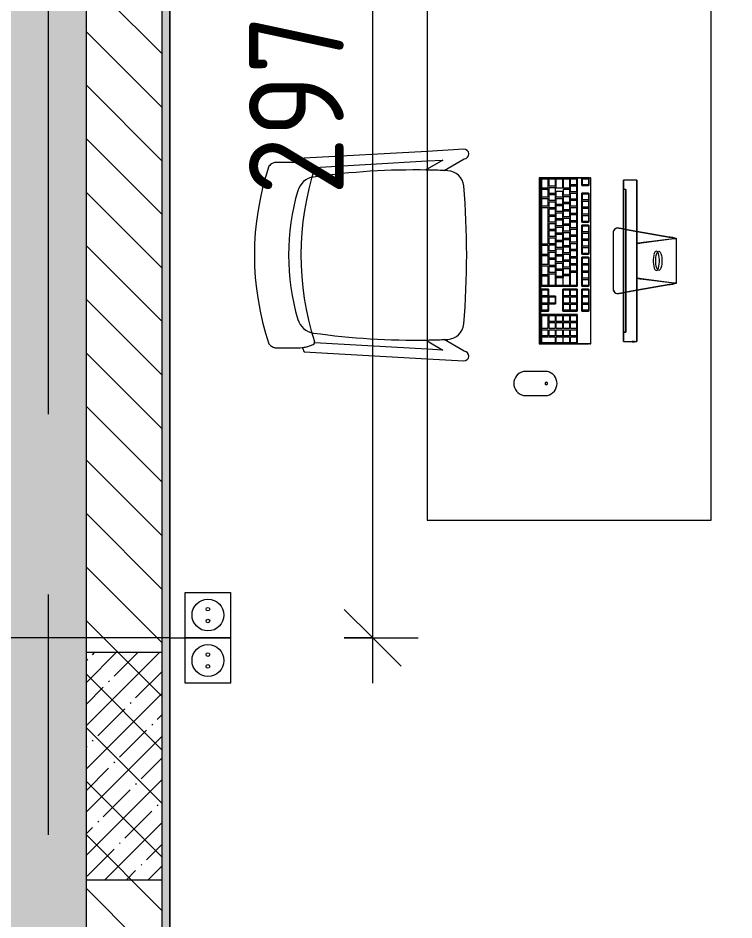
# Model space of a CAD drawing. Header units: millimetres. Extents: x 35111 to 235598, y -8553 to 29000.
# Drawn here: x 66380 to 68270, y 22594 to 24976 of the extents above; entities that cross this region are included whole.
import ezdxf

# ---------------------------------------------------------------- set-up
doc = ezdxf.new("R2010")
doc.units = ezdxf.units.MM
doc.linetypes.add('Осевая', pattern=[3175, 635, -476.25, 1587.5, -476.25])
for name, color, linetype, lineweight in [('A-ANNO-DIMS', 7, 'Continuous', 9), ('A-ANNO-DIMS-100', 7, 'Continuous', 9), ('A-DETL', 7, 'Continuous', 9), ('A-DETL-GENF', 7, 'Continuous', 9), ('A-GENM', 7, 'Continuous', 9), ('A-WALL', 7, 'Continuous', 9), ('E-ELEC-FIXT-IDEN', 7, 'Continuous', 9), ('I-WALL', 7, 'Continuous', 9), ('S-COLS', 7, 'Continuous', 9), ('Оси', 7, 'Continuous', 9), ('Оси-2', 7, 'Осевая', 9), ('Электрические приборы', 7, 'Continuous', 9)]:
    doc.layers.add(name, color=color, linetype=linetype, lineweight=lineweight)
for name, color, linetype, lineweight, true_color in [('A-DETL-GENF-1', 7, 'Continuous', 9, 0xd4d4d4), ('A-WALL-FNSH-1', 7, 'Continuous', 9, 0x3c3c3c), ('I-FURN-1', 7, 'Continuous', 9, 0xf0f0f0), ('Оси розеток', 7, 'Continuous', 9, 0xff1e23)]:
    doc.layers.add(name, color=color, linetype=linetype, lineweight=lineweight, true_color=true_color)
doc.styles.add('ISOCPEUR', font='isocpeur.ttf', dxfattribs={"width": 0.9, "height": 250})
doc.dimstyles.new('ISO-2_5_0_9К_БОЛЬШОЙ', dxfattribs={"dimscale": 304.8, "dimtxt": 248.995294, "dimasz": 0.492126, "dimexe": 0.393701, "dimexo": 0.984252, "dimgap": 0, "dimtad": 1, "dimdec": 0, "dimrnd": 10, "dimzin": 0, "dimdsep": 46, "dimtxsty": 'ISOCPEUR', "dimblk1": 'OBLIQUE', "dimblk2": 'OBLIQUE', "dimsah": 1, "dimcen": 0.09, "dimdle": 0.393701, "dimazin": 0, "dimtfac": 1, "dimtdec": 4, "dimtix": 1, "dimtmove": 0, "dimatfit": 3, "dimfxl": 1, "dimtvp": 1, "dimtolj": 1, "dimtzin": 0, "dimarcsym": 2})

# ---------------------------------------------------------------- blocks, each defined once
blk = doc.blocks.new('Стол базовый прямоугольный - 1_206-26230948-План размещения напольных электротехнических лючков и розеток 3 этажа в осях 12-23')
at = {"layer": 'I-FURN-1'}
for p, q in [((700, 375), (-700, 375)), ((-700, 375), (-700, -375)), ((700, -375), (700, 375)), ((-700, -375), (700, -375))]:
    blk.add_line(p, q, dxfattribs=at)
blk = doc.blocks.new('Chair_1 noor 78578 - 1_42-26230952-План размещения напольных электротехнических лючков и розеток 3 этажа в осях 12-23')
at = {"layer": 'I-FURN-1'}
for p, q in [((-130.5, 405.7), (-130.5, 344.8)), ((359.1, 344.8), (359.1, 405.7)), ((-141.2, 329.7), (-159.6, 4.5)), ((388.2, 4.5), (369.8, 329.7)), ((-134.2, 4.5), (-117.3, 302)), ((345.9, 302), (362.8, 4.5)), ((-159.6, 4.5), (-165.1, -92)), ((-112.5, 4.5), (-136.5, -37.1)), ((-136.5, -37.1), (-134.2, 4.5)), ((-110.2, 8.6), (-112.5, 4.5)), ((341.1, 4.5), (338.8, 8.6)), ((365.1, -37.1), (341.1, 4.5)), ((362.8, 4.5), (365.1, -37.1)), ((393.7, -92), (388.2, 4.5)), ((-139.7, -93.5), (-108.8, -39.9)), ((337.4, -39.9), (368.3, -93.5))]:
    blk.add_line(p, q, dxfattribs=at)
for centre, radius, start, end in [((114.3, -271.9), 732.8, 71.3174, 108.6833), ((114.3, -239.2), 609.6, 73.8265, 106.1735), ((114.3, -279.3), 660.4, 111.7, 112.7563), ((-37.4, 344.8), 93.1, 180, 204.9864), ((-37.4, 344.8), 93.1, 186.4785, 204.9864), ((114.3, -408), 746, 71.9445, 107.8276), ((-41.4, 297.5), 50.8, 106.1735, 171.9659), ((270, 297.5), 50.8, 8.0341, 73.8265), ((266, 344.8), 93.1, 334.477, 360), ((266, 344.8), 93.1, 335.0136, 353.5215), ((114.3, -279.3), 660.4, 67.2437, 68.3), ((-116, 308.2), 6.35, 204.9864, 258.4091), ((-116, 308.2), 6.35, 204.9864, 287.8276), ((1798.9, 37.7), 1909.3, 171.9659, 180.9975), ((-1570.3, 37.7), 1909.3, 359.0025, 8.0341), ((344.3, 307.4), 6.35, 281.4186, 334.477), ((344.6, 308.2), 6.35, 281.5909, 335.0136), ((1798.9, 37.7), 1909.3, 180.8761, 180.997), ((1798.9, 37.7), 1909.3, 180.997, 182.3307), ((1798.9, 37.7), 1909.3, 180.9975, 182.6261), ((-1570.3, 37.7), 1909.3, 357.3739, 359.0025), ((-1570.3, 37.7), 1909.3, 357.6693, 359.003), ((-1570.3, 37.7), 1909.3, 359.003, 359.1239), ((-64, -47.7), 44.5, 182.6261, 265.0912), ((292.6, -47.7), 44.4, 275.9396, 357.3739), ((-152.4, -92.7), 12.7, 176.75, 356.75), ((114.8, 2033.8), 2133.6, 265.0912, 274.9044), ((381, -92.7), 12.7, 183.25, 3.25)]:
    blk.add_arc(centre, radius, start, end, dxfattribs=at)
for points in [[(-120.4, 422.3), (-122, 420.8), (-124.7, 417.8), (-127.8, 413.5), (-129.8, 409.4), (-130.4, 406.9), (-130.5, 405.7)], [(359.1, 405.7), (359, 406.9), (358.4, 409.4), (356.4, 413.5), (353.3, 417.8), (350.6, 420.8), (349, 422.3)]]:
    blk.add_open_spline(points, degree=3, dxfattribs=at)
blk = doc.blocks.new('iMac_G5_Computer_17quot_Screen_Model_4681 - iMac_G5_Computer_17quot_Screen_Model_4681-V132-План размещения напольных электротехнических лючков и розеток 3 этажа в осях 12-23')
at = {"layer": 'A-GENM'}
for p, q in [((292.1, -311.2), (292.1, -374.6)), ((355.6, -374.6), (355.6, -311.2))]:
    blk.add_line(p, q, dxfattribs=at)
for centre, start, end in [((323.9, -318.3), 12.6804, 167.3196), ((323.9, -367.5), 192.6804, 347.3196)]:
    blk.add_arc(centre, 32.5, start, end, dxfattribs=at)
at = {"layer": 'I-FURN-1'}
for p, q in [((-60.9, 21.3), (-59.7, 28.3)), ((-59.7, 28.3), (-59.3, 28.3)), ((59.5, 29.4), (-59.5, 29.4)), ((-59.3, 28.4), (-48.4, -57.1)), ((-58.6, 22.9), (-59.3, 28.3)), ((48.4, -57.1), (59.3, 28.4)), ((59.3, 28.3), (58.6, 22.9)), ((59.3, 28.3), (59.7, 28.3)), ((59.7, 28.3), (60.9, 21.3)), ((-62.8, 10.3), (-77.9, -75)), ((-77.9, -75), (-62.8, 10.3)), ((-61.5, 17.9), (-61.1, 19.8)), ((-61.1, 19.8), (-60.9, 21.3)), ((-58.4, 21.3), (-60.9, 21.3)), ((-47.6, -63.1), (-58.6, 22.4)), ((58.6, 22.4), (47.6, -63.1)), ((60.9, 21.3), (58.4, 21.3)), ((60.9, 21.3), (61.1, 19.8)), ((61.1, 19.8), (61.5, 17.9)), ((77.9, -75), (62.8, 10.3)), ((62.8, 10.3), (77.9, -75)), ((-24.7, -21.8), (-25.4, -23.8)), ((-23.2, -20.4), (-24.7, -21.8)), ((-22.5, -27.6), (-19.7, -29)), ((-19, -29.3), (-16.6, -30)), ((19.7, -29), (22.5, -27.6)), ((-46.8, -70), (-47, -67.7)), ((47, -67.7), (46.8, -70)), ((-213.4, -75), (-213.4, -110.6)), ((-194.3, -75), (-213.4, -75)), ((-213.4, -75), (-194.3, -75)), ((-46.1, -75), (-194.3, -75)), ((-194.3, -75), (194.3, -75)), ((-77.9, -75), (-83, -104.2)), ((-83, -104.2), (-77.9, -75)), ((46.1, -75), (-46.1, -75)), ((-46.1, -75), (46.1, -75)), ((-46.1, -75), (46.1, -75)), ((194.3, -75), (46.1, -75)), ((83, -104.2), (77.9, -75)), ((77.9, -75), (83, -104.2)), ((194.3, -75), (213.4, -75)), ((213.4, -75), (194.3, -75)), ((213.4, -110.6), (213.4, -75)), ((214, -81.7), (213.4, -81.7)), ((213.4, -84.7), (213.4, -81.7)), ((213.4, -81.7), (213.4, -83.2)), ((213.4, -83.2), (213.4, -84.7)), ((213.4, -87.3), (213.4, -84.7)), ((213.4, -84.7), (213.4, -86.2)), ((213.4, -86.2), (213.4, -87.7)), ((213.4, -87.7), (213.4, -87.3)), ((213.4, -87.7), (214, -87.7)), ((214, -84.7), (214, -81.7)), ((214, -81.7), (214, -84.7)), ((214, -87.7), (214, -84.7)), ((214, -84.7), (214, -87.7)), ((-194.3, -110.6), (-213.4, -110.6)), ((-213.4, -110.6), (-194.3, -110.6)), ((194.3, -110.6), (-194.3, -110.6)), ((-194.3, -110.6), (-188, -110.6)), ((188, -104.2), (-188, -104.2)), ((-188, -104.2), (188, -104.2)), ((-188, -104.2), (-188, -110.6)), ((-188, -104.2), (-188, -110.6)), ((-188, -110.6), (188, -110.6)), ((188, -110.6), (-188, -110.6)), ((-188, -110.6), (188, -110.6)), ((-84.1, -110.6), (-86.3, -122.7)), ((-86.3, -122.7), (-84.1, -110.6)), ((-83, -104.2), (-84.1, -110.6)), ((-84.1, -110.6), (-83, -104.2)), ((84.1, -110.6), (83, -104.2)), ((83, -104.2), (84.1, -110.6)), ((86.3, -122.7), (84.1, -110.6)), ((84.1, -110.6), (86.3, -122.7)), ((188, -110.6), (188, -104.2)), ((188, -104.2), (188, -110.6)), ((188, -110.6), (194.3, -110.6)), ((194.3, -110.6), (213.4, -110.6)), ((213.4, -110.6), (194.3, -110.6)), ((-73.8, -137.6), (73.8, -137.6)), ((-73.8, -137.6), (73.8, -137.6)), ((-219, -199.1), (-219, -196.5)), ((-219, -196.5), (-219, -197.5)), ((219, -196.5), (-219, -196.5)), ((-219, -197.5), (-219, -199.1)), ((-219, -201.7), (-219, -199.1)), ((-219, -201.7), (-219, -327.7)), ((-219, -220.7), (-219, -201.7)), ((-219, -201.7), (-199, -201.7)), ((-199, -201.7), (-219, -201.7)), ((-217, -219), (-217, -203)), ((-217, -203), (-201, -203)), ((-217, -203), (-201, -203)), ((-217, -219), (-217, -203)), ((-201, -203), (-201, -219)), ((-201, -203), (-201, -219)), ((-199, -201.7), (-199, -202.6)), ((-199, -202.6), (-199, -220.7)), ((-199, -220.7), (-199, -202.6)), ((-179, -202.6), (-179, -201.7)), ((-179, -201.7), (-102, -201.7)), ((-102, -201.7), (-179, -201.7)), ((-179, -220.7), (-179, -202.6)), ((-179, -202.6), (-179, -220.7)), ((-177, -219), (-177, -203)), ((-177, -203), (-161, -203)), ((-177, -203), (-161, -203)), ((-177, -219), (-177, -203)), ((-161, -203), (-161, -219)), ((-161, -203), (-161, -219)), ((-158, -219), (-158, -203)), ((-158, -203), (-142, -203)), ((-158, -203), (-142, -203)), ((-158, -219), (-158, -203)), ((-142, -203), (-142, -219)), ((-142, -203), (-142, -219)), ((-139, -219), (-139, -203)), ((-139, -203), (-123, -203)), ((-139, -203), (-123, -203)), ((-139, -219), (-139, -203)), ((-123, -203), (-123, -219)), ((-123, -203), (-123, -219)), ((-120, -219), (-120, -203)), ((-120, -203), (-104, -203)), ((-120, -203), (-104, -203)), ((-120, -219), (-120, -203)), ((-104, -203), (-104, -219)), ((-104, -203), (-104, -219)), ((-102, -201.7), (-102, -202.6)), ((-102, -202.6), (-102, -220.7)), ((-102, -220.7), (-102, -202.6)), ((-94.5, -202.6), (-94.5, -201.7)), ((-94.5, -201.7), (-17.5, -201.7)), ((-17.5, -201.7), (-94.5, -201.7)), ((-94.5, -220.7), (-94.5, -202.6)), ((-94.5, -202.6), (-94.5, -220.7)), ((-92.5, -219), (-92.5, -203)), ((-92.5, -203), (-76.5, -203)), ((-92.5, -203), (-76.5, -203)), ((-92.5, -219), (-92.5, -203)), ((-76.5, -203), (-76.5, -219)), ((-76.5, -203), (-76.5, -219)), ((-73.5, -219), (-73.5, -203)), ((-73.5, -203), (-57.5, -203)), ((-73.5, -203), (-57.5, -203)), ((-73.5, -219), (-73.5, -203)), ((-57.5, -203), (-57.5, -219)), ((-57.5, -203), (-57.5, -219)), ((-54.5, -219), (-54.5, -203)), ((-54.5, -203), (-38.5, -203)), ((-54.5, -203), (-38.5, -203)), ((-54.5, -219), (-54.5, -203)), ((-38.5, -203), (-38.5, -219)), ((-38.5, -203), (-38.5, -219)), ((-35.5, -219), (-35.5, -203)), ((-35.5, -203), (-19.5, -203)), ((-35.5, -203), (-19.5, -203)), ((-35.5, -219), (-35.5, -203)), ((-19.5, -203), (-19.5, -219)), ((-19.5, -203), (-19.5, -219)), ((-17.5, -201.7), (-17.5, -202.6)), ((-17.5, -202.6), (-17.5, -220.7)), ((-17.5, -220.7), (-17.5, -202.6)), ((-10, -202.6), (-10, -201.7)), ((-10, -201.7), (67, -201.7)), ((67, -201.7), (-10, -201.7)), ((-10, -220.7), (-10, -202.6)), ((-10, -202.6), (-10, -220.7)), ((-8, -219), (-8, -203)), ((-8, -203), (8, -203)), ((-8, -203), (8, -203)), ((-8, -219), (-8, -203)), ((8, -203), (8, -219)), ((8, -203), (8, -219)), ((11, -219), (11, -203)), ((11, -203), (27, -203)), ((11, -203), (27, -203)), ((11, -219), (11, -203)), ((27, -203), (27, -219)), ((27, -203), (27, -219)), ((30, -219), (30, -203)), ((30, -203), (46, -203)), ((30, -203), (46, -203)), ((30, -219), (30, -203)), ((46, -203), (46, -219)), ((46, -203), (46, -219)), ((49, -219), (49, -203)), ((49, -203), (65, -203)), ((49, -203), (65, -203)), ((49, -219), (49, -203)), ((65, -203), (65, -219)), ((65, -203), (65, -219)), ((67, -201.7), (67, -202.6)), ((67, -202.6), (67, -220.7)), ((67, -220.7), (67, -202.6)), ((74.5, -202.6), (74.5, -201.7)), ((74.5, -201.7), (132.5, -201.7)), ((132.5, -201.7), (74.5, -201.7)), ((74.5, -220.7), (74.5, -202.6)), ((74.5, -202.6), (74.5, -220.7)), ((76.5, -219), (76.5, -203)), ((76.5, -203), (92.5, -203)), ((76.5, -203), (92.5, -203)), ((76.5, -219), (76.5, -203)), ((92.5, -203), (92.5, -219)), ((92.5, -203), (92.5, -219)), ((95.5, -219), (95.5, -203)), ((95.5, -203), (111.5, -203)), ((95.5, -203), (111.5, -203)), ((95.5, -219), (95.5, -203)), ((111.5, -203), (111.5, -219)), ((111.5, -203), (111.5, -219)), ((114.5, -219), (114.5, -203)), ((114.5, -203), (130.5, -203)), ((114.5, -203), (130.5, -203)), ((114.5, -219), (114.5, -203)), ((130.5, -203), (130.5, -219)), ((130.5, -203), (130.5, -219)), ((132.5, -201.7), (132.5, -202.6)), ((132.5, -202.6), (132.5, -220.7)), ((132.5, -220.7), (132.5, -202.6)), ((219, -197.5), (219, -196.5)), ((219, -196.5), (219, -199.1)), ((219, -199.1), (219, -197.5)), ((219, -199.1), (219, -202.6)), ((219, -202.6), (219, -232.7)), ((219, -327.7), (219, -202.6)), ((-219, -232.7), (-219, -220.7)), ((-199, -220.7), (-219, -220.7)), ((-219, -220.7), (-199, -220.7)), ((-219, -327.7), (-219, -232.7)), ((-219, -232.7), (67, -232.7)), ((67, -232.7), (-219, -232.7)), ((-201, -219), (-217, -219)), ((-201, -219), (-217, -219)), ((-217, -250), (-217, -234)), ((-217, -234), (-201, -234)), ((-217, -234), (-201, -234)), ((-217, -250), (-217, -234)), ((-201, -234), (-201, -250)), ((-201, -234), (-201, -250)), ((-198, -250), (-198, -234)), ((-198, -234), (-182, -234)), ((-198, -234), (-182, -234)), ((-198, -250), (-198, -234)), ((-182, -234), (-182, -250)), ((-182, -234), (-182, -250)), ((-102, -220.7), (-179, -220.7)), ((-179, -220.7), (-102, -220.7)), ((-179, -250), (-179, -234)), ((-179, -234), (-163, -234)), ((-179, -234), (-163, -234)), ((-179, -250), (-179, -234)), ((-161, -219), (-177, -219)), ((-161, -219), (-177, -219)), ((-163, -234), (-163, -250)), ((-163, -234), (-163, -250)), ((-160, -250), (-160, -234)), ((-160, -234), (-144, -234)), ((-160, -234), (-144, -234)), ((-160, -250), (-160, -234)), ((-142, -219), (-158, -219)), ((-142, -219), (-158, -219)), ((-144, -234), (-144, -250)), ((-144, -234), (-144, -250)), ((-141, -250), (-141, -234)), ((-141, -234), (-125, -234)), ((-141, -234), (-125, -234)), ((-141, -250), (-141, -234)), ((-123, -219), (-139, -219)), ((-123, -219), (-139, -219)), ((-125, -234), (-125, -250)), ((-125, -234), (-125, -250)), ((-122, -250), (-122, -234)), ((-122, -234), (-106, -234)), ((-122, -234), (-106, -234)), ((-122, -250), (-122, -234)), ((-104, -219), (-120, -219)), ((-104, -219), (-120, -219)), ((-106, -234), (-106, -250)), ((-106, -234), (-106, -250)), ((-103, -250), (-103, -234)), ((-103, -234), (-87, -234)), ((-103, -234), (-87, -234)), ((-103, -250), (-103, -234)), ((-17.5, -220.7), (-94.5, -220.7)), ((-94.5, -220.7), (-17.5, -220.7)), ((-76.5, -219), (-92.5, -219)), ((-76.5, -219), (-92.5, -219)), ((-87, -234), (-87, -250)), ((-87, -234), (-87, -250)), ((-84, -250), (-84, -234)), ((-84, -234), (-68, -234)), ((-84, -234), (-68, -234)), ((-84, -250), (-84, -234)), ((-57.5, -219), (-73.5, -219)), ((-57.5, -219), (-73.5, -219)), ((-68, -234), (-68, -250)), ((-68, -234), (-68, -250)), ((-65, -250), (-65, -234)), ((-65, -234), (-49, -234)), ((-65, -234), (-49, -234)), ((-65, -250), (-65, -234)), ((-38.5, -219), (-54.5, -219)), ((-38.5, -219), (-54.5, -219)), ((-49, -234), (-49, -250)), ((-49, -234), (-49, -250)), ((-46, -250), (-46, -234)), ((-46, -234), (-30, -234)), ((-46, -234), (-30, -234)), ((-46, -250), (-46, -234)), ((-19.5, -219), (-35.5, -219)), ((-19.5, -219), (-35.5, -219)), ((-30, -234), (-30, -250)), ((-30, -234), (-30, -250)), ((-27, -250), (-27, -234)), ((-27, -234), (-11, -234)), ((-27, -234), (-11, -234)), ((-27, -250), (-27, -234)), ((-11, -234), (-11, -250)), ((-11, -234), (-11, -250)), ((67, -220.7), (-10, -220.7)), ((-10, -220.7), (67, -220.7)), ((8, -219), (-8, -219)), ((8, -219), (-8, -219)), ((-8, -250), (-8, -234)), ((-8, -234), (8, -234)), ((-8, -234), (8, -234)), ((-8, -250), (-8, -234)), ((8, -234), (8, -250)), ((8, -234), (8, -250)), ((27, -219), (11, -219)), ((27, -219), (11, -219)), ((11, -250), (11, -234)), ((11, -234), (27, -234)), ((11, -234), (27, -234)), ((11, -250), (11, -234)), ((27, -234), (27, -250)), ((27, -234), (27, -250)), ((46, -219), (30, -219)), ((46, -219), (30, -219)), ((30, -250.3), (30, -234)), ((30, -234), (65, -234)), ((30, -234), (65, -234)), ((30, -250.3), (30, -234)), ((65, -219), (49, -219)), ((65, -219), (49, -219)), ((65, -234), (65, -250.3)), ((65, -234), (65, -250.3)), ((67, -232.7), (67, -327.1)), ((67, -327.1), (67, -232.7)), ((132.5, -220.7), (74.5, -220.7)), ((74.5, -220.7), (132.5, -220.7)), ((74.5, -270.7), (74.5, -232.7)), ((74.5, -232.7), (132.5, -232.7)), ((74.5, -232.7), (74.5, -270.7)), ((132.5, -232.7), (74.5, -232.7)), ((92.5, -219), (76.5, -219)), ((92.5, -219), (76.5, -219)), ((76.5, -250.3), (76.5, -234)), ((76.5, -234), (92.5, -234)), ((76.5, -234), (92.5, -234)), ((76.5, -250.3), (76.5, -234)), ((92.5, -234), (92.5, -250.3)), ((92.5, -234), (92.5, -250.3)), ((111.5, -219), (95.5, -219)), ((111.5, -219), (95.5, -219)), ((95.5, -250.3), (95.5, -234)), ((95.5, -234), (111.5, -234)), ((95.5, -234), (111.5, -234)), ((95.5, -250.3), (95.5, -234)), ((111.5, -234), (111.5, -250.3)), ((111.5, -234), (111.5, -250.3)), ((130.5, -219), (114.5, -219)), ((130.5, -219), (114.5, -219)), ((114.5, -250.3), (114.5, -234)), ((114.5, -234), (130.5, -234)), ((114.5, -234), (130.5, -234)), ((114.5, -250.3), (114.5, -234)), ((130.5, -234), (130.5, -250.3)), ((130.5, -234), (130.5, -250.3)), ((132.5, -232.7), (132.5, -270.7)), ((132.5, -270.7), (132.5, -232.7)), ((142, -327.1), (142, -232.7)), ((142, -232.7), (219, -232.7)), ((219, -232.7), (142, -232.7)), ((142, -232.7), (142, -327.1)), ((144, -250.3), (144, -234)), ((144, -234), (160, -234)), ((144, -234), (160, -234)), ((144, -250.3), (144, -234)), ((160, -234), (160, -250.3)), ((160, -234), (160, -250.3)), ((163, -250.3), (163, -234)), ((163, -234), (179, -234)), ((163, -234), (179, -234)), ((163, -250.3), (163, -234)), ((179, -234), (179, -250.3)), ((179, -234), (179, -250.3)), ((182, -250.3), (182, -234)), ((182, -234), (198, -234)), ((182, -234), (198, -234)), ((182, -250.3), (182, -234)), ((198, -234), (198, -250.3)), ((198, -234), (198, -250.3)), ((201, -250.3), (201, -234)), ((201, -234), (217, -234)), ((201, -234), (217, -234)), ((201, -250.3), (201, -234)), ((217, -234), (217, -250.3)), ((217, -234), (217, -250.3)), ((219, -232.7), (219, -327.7)), ((-201, -250), (-217, -250)), ((-201, -250), (-217, -250)), ((-217, -268.7), (-217, -252.7)), ((-217, -252.7), (-192, -252.7)), ((-217, -252.7), (-192, -252.7)), ((-217, -268.7), (-217, -252.7)), ((-182, -250), (-198, -250)), ((-182, -250), (-198, -250)), ((-192, -252.7), (-192, -268.7)), ((-192, -252.7), (-192, -268.7)), ((-189, -268.7), (-189, -252.7)), ((-189, -252.7), (-173, -252.7)), ((-189, -252.7), (-173, -252.7)), ((-189, -268.7), (-189, -252.7)), ((-163, -250), (-179, -250)), ((-163, -250), (-179, -250)), ((-173, -252.7), (-173, -268.7)), ((-173, -252.7), (-173, -268.7)), ((-170, -268.7), (-170, -252.7)), ((-170, -252.7), (-154, -252.7)), ((-170, -252.7), (-154, -252.7)), ((-170, -268.7), (-170, -252.7)), ((-144, -250), (-160, -250)), ((-144, -250), (-160, -250)), ((-154, -252.7), (-154, -268.7)), ((-154, -252.7), (-154, -268.7)), ((-151, -268.7), (-151, -252.7)), ((-151, -252.7), (-135, -252.7)), ((-151, -252.7), (-135, -252.7)), ((-151, -268.7), (-151, -252.7)), ((-125, -250), (-141, -250)), ((-125, -250), (-141, -250)), ((-135, -252.7), (-135, -268.7)), ((-135, -252.7), (-135, -268.7)), ((-132, -268.7), (-132, -252.7)), ((-132, -252.7), (-116, -252.7)), ((-132, -252.7), (-116, -252.7)), ((-132, -268.7), (-132, -252.7)), ((-106, -250), (-122, -250)), ((-106, -250), (-122, -250)), ((-116, -252.7), (-116, -268.7)), ((-116, -252.7), (-116, -268.7)), ((-113, -268.7), (-113, -252.7)), ((-113, -252.7), (-97, -252.7)), ((-113, -252.7), (-97, -252.7)), ((-113, -268.7), (-113, -252.7)), ((-87, -250), (-103, -250)), ((-87, -250), (-103, -250)), ((-97, -252.7), (-97, -268.7)), ((-97, -252.7), (-97, -268.7)), ((-94, -268.7), (-94, -252.7)), ((-94, -252.7), (-78, -252.7)), ((-94, -252.7), (-78, -252.7)), ((-94, -268.7), (-94, -252.7)), ((-68, -250), (-84, -250)), ((-68, -250), (-84, -250)), ((-78, -252.7), (-78, -268.7)), ((-78, -252.7), (-78, -268.7)), ((-75, -268.7), (-75, -252.7)), ((-75, -252.7), (-59, -252.7)), ((-75, -252.7), (-59, -252.7)), ((-75, -268.7), (-75, -252.7)), ((-49, -250), (-65, -250)), ((-49, -250), (-65, -250)), ((-59, -252.7), (-59, -268.7)), ((-59, -252.7), (-59, -268.7)), ((-56, -268.7), (-56, -252.7)), ((-56, -252.7), (-40, -252.7)), ((-56, -252.7), (-40, -252.7)), ((-56, -268.7), (-56, -252.7)), ((-30, -250), (-46, -250)), ((-30, -250), (-46, -250)), ((-40, -252.7), (-40, -268.7)), ((-40, -252.7), (-40, -268.7)), ((-37, -268.7), (-37, -252.7)), ((-37, -252.7), (-21, -252.7)), ((-37, -252.7), (-21, -252.7)), ((-37, -268.7), (-37, -252.7)), ((-11, -250), (-27, -250)), ((-11, -250), (-27, -250)), ((-21, -252.7), (-21, -268.7)), ((-21, -252.7), (-21, -268.7)), ((-18, -268.7), (-18, -252.7)), ((-18, -252.7), (-2, -252.7)), ((-18, -252.7), (-2, -252.7)), ((-18, -268.7), (-18, -252.7)), ((8, -250), (-8, -250)), ((8, -250), (-8, -250)), ((-2, -252.7), (-2, -268.7)), ((-2, -252.7), (-2, -268.7)), ((1, -268.7), (1, -252.7)), ((1, -252.7), (17, -252.7)), ((1, -252.7), (17, -252.7)), ((1, -268.7), (1, -252.7)), ((27, -250), (11, -250)), ((27, -250), (11, -250)), ((17, -252.7), (17, -268.7)), ((17, -252.7), (17, -268.7)), ((20, -268.7), (20, -252.7)), ((20, -252.7), (36, -252.7)), ((20, -252.7), (36, -252.7)), ((20, -268.7), (20, -252.7)), ((65, -250.3), (30, -250.3)), ((65, -250.3), (30, -250.3)), ((36, -252.7), (36, -268.7)), ((36, -252.7), (36, -268.7)), ((39, -268.7), (39, -252.7)), ((39, -252.7), (65, -252.7)), ((39, -252.7), (65, -252.7)), ((39, -268.7), (39, -252.7)), ((65, -252.7), (65, -287.7)), ((65, -252.7), (65, -269.9)), ((92.5, -250.3), (76.5, -250.3)), ((92.5, -250.3), (76.5, -250.3)), ((76.5, -252.7), (92.5, -252.7)), ((76.5, -268.7), (76.5, -252.7)), ((76.5, -268.7), (76.5, -252.7)), ((76.5, -252.7), (92.5, -252.7)), ((92.5, -252.7), (92.5, -268.7)), ((92.5, -252.7), (92.5, -268.7)), ((111.5, -250.3), (95.5, -250.3)), ((111.5, -250.3), (95.5, -250.3)), ((95.5, -252.7), (111.5, -252.7)), ((95.5, -268.7), (95.5, -252.7)), ((95.5, -268.7), (95.5, -252.7)), ((95.5, -252.7), (111.5, -252.7)), ((111.5, -252.7), (111.5, -268.7)), ((111.5, -252.7), (111.5, -268.7)), ((130.5, -250.3), (114.5, -250.3)), ((130.5, -250.3), (114.5, -250.3)), ((114.5, -268.7), (114.5, -252.7)), ((114.5, -252.7), (130.5, -252.7)), ((114.5, -252.7), (130.5, -252.7)), ((114.5, -268.7), (114.5, -252.7)), ((130.5, -252.7), (130.5, -268.7)), ((130.5, -252.7), (130.5, -268.7)), ((160, -250.3), (144, -250.3)), ((160, -250.3), (144, -250.3)), ((144, -269), (144, -252.7)), ((144, -252.7), (160, -252.7)), ((144, -252.7), (160, -252.7)), ((144, -269), (144, -252.7)), ((160, -252.7), (160, -269)), ((160, -252.7), (160, -269)), ((179, -250.3), (163, -250.3)), ((179, -250.3), (163, -250.3)), ((163, -269), (163, -252.7)), ((163, -252.7), (179, -252.7)), ((163, -252.7), (179, -252.7)), ((163, -269), (163, -252.7)), ((179, -252.7), (179, -269)), ((179, -252.7), (179, -269)), ((198, -250.3), (182, -250.3)), ((198, -250.3), (182, -250.3)), ((182, -269), (182, -252.7)), ((182, -252.7), (198, -252.7)), ((182, -252.7), (198, -252.7)), ((182, -269), (182, -252.7)), ((198, -252.7), (198, -269)), ((198, -252.7), (198, -269)), ((217, -250.3), (201, -250.3)), ((217, -250.3), (201, -250.3)), ((201, -288), (201, -252.7)), ((201, -252.7), (217, -252.7)), ((201, -252.7), (217, -252.7)), ((201, -269.9), (201, -252.7)), ((217, -252.7), (217, -288)), ((217, -252.7), (217, -269.9)), ((-192, -268.7), (-217, -268.7)), ((-192, -268.7), (-217, -268.7)), ((-217, -287.7), (-217, -271.7)), ((-217, -271.7), (-192, -271.7)), ((-217, -271.7), (-192, -271.7)), ((-217, -287.7), (-217, -271.7)), ((-192, -271.7), (-192, -287.7)), ((-192, -271.7), (-192, -287.7)), ((-173, -268.7), (-189, -268.7)), ((-173, -268.7), (-189, -268.7)), ((-184, -287.7), (-184, -271.7)), ((-184, -271.7), (-168, -271.7)), ((-184, -271.7), (-168, -271.7)), ((-184, -287.7), (-184, -271.7)), ((-154, -268.7), (-170, -268.7)), ((-154, -268.7), (-170, -268.7)), ((-168, -271.7), (-168, -287.7)), ((-168, -271.7), (-168, -287.7)), ((-165, -287.7), (-165, -271.7)), ((-165, -271.7), (-149, -271.7)), ((-165, -271.7), (-149, -271.7)), ((-165, -287.7), (-165, -271.7)), ((-135, -268.7), (-151, -268.7)), ((-135, -268.7), (-151, -268.7)), ((-149, -271.7), (-149, -287.7)), ((-149, -271.7), (-149, -287.7)), ((-146, -287.7), (-146, -271.7)), ((-146, -271.7), (-130, -271.7)), ((-146, -271.7), (-130, -271.7)), ((-146, -287.7), (-146, -271.7)), ((-116, -268.7), (-132, -268.7)), ((-116, -268.7), (-132, -268.7)), ((-130, -271.7), (-130, -287.7)), ((-130, -271.7), (-130, -287.7)), ((-127, -287.7), (-127, -271.7)), ((-127, -271.7), (-111, -271.7)), ((-127, -271.7), (-111, -271.7)), ((-127, -287.7), (-127, -271.7)), ((-97, -268.7), (-113, -268.7)), ((-97, -268.7), (-113, -268.7)), ((-111, -271.7), (-111, -287.7)), ((-111, -271.7), (-111, -287.7)), ((-108, -287.7), (-108, -271.7)), ((-108, -271.7), (-92, -271.7)), ((-108, -271.7), (-92, -271.7)), ((-108, -287.7), (-108, -271.7)), ((-78, -268.7), (-94, -268.7)), ((-78, -268.7), (-94, -268.7)), ((-92, -271.7), (-92, -287.7)), ((-92, -271.7), (-92, -287.7)), ((-89, -287.7), (-89, -271.7)), ((-89, -271.7), (-73, -271.7)), ((-89, -271.7), (-73, -271.7)), ((-89, -287.7), (-89, -271.7)), ((-59, -268.7), (-75, -268.7)), ((-59, -268.7), (-75, -268.7)), ((-73, -271.7), (-73, -287.7)), ((-73, -271.7), (-73, -287.7)), ((-70, -287.7), (-70, -271.7)), ((-70, -271.7), (-54, -271.7)), ((-70, -271.7), (-54, -271.7)), ((-70, -287.7), (-70, -271.7)), ((-40, -268.7), (-56, -268.7)), ((-40, -268.7), (-56, -268.7)), ((-54, -271.7), (-54, -287.7)), ((-54, -271.7), (-54, -287.7)), ((-51, -287.7), (-51, -271.7)), ((-51, -271.7), (-35, -271.7)), ((-51, -271.7), (-35, -271.7)), ((-51, -287.7), (-51, -271.7)), ((-21, -268.7), (-37, -268.7)), ((-21, -268.7), (-37, -268.7)), ((-35, -271.7), (-35, -287.7)), ((-35, -271.7), (-35, -287.7)), ((-32, -287.7), (-32, -271.7)), ((-32, -271.7), (-16, -271.7)), ((-32, -271.7), (-16, -271.7)), ((-32, -287.7), (-32, -271.7)), ((-2, -268.7), (-18, -268.7)), ((-2, -268.7), (-18, -268.7)), ((-16, -271.7), (-16, -287.7)), ((-16, -271.7), (-16, -287.7)), ((-13, -287.7), (-13, -271.7)), ((-13, -271.7), (3, -271.7)), ((-13, -271.7), (3, -271.7)), ((-13, -287.7), (-13, -271.7)), ((17, -268.7), (1, -268.7)), ((17, -268.7), (1, -268.7)), ((3, -271.7), (3, -287.7)), ((3, -271.7), (3, -287.7)), ((6, -287.7), (6, -271.7)), ((6, -271.7), (22, -271.7)), ((6, -271.7), (22, -271.7)), ((6, -287.7), (6, -271.7)), ((36, -268.7), (20, -268.7)), ((36, -268.7), (20, -268.7)), ((22, -271.7), (22, -287.7)), ((22, -271.7), (22, -287.7)), ((25, -287.7), (25, -271.7)), ((25, -271.7), (41, -271.7)), ((25, -271.7), (41, -271.7)), ((25, -287.7), (25, -271.7)), ((44, -268.7), (39, -268.7)), ((44, -268.7), (39, -268.7)), ((41, -271.7), (41, -287.7)), ((41, -271.7), (41, -287.7)), ((44, -287.7), (44, -268.7)), ((44, -269.9), (44, -268.7)), ((44, -287.7), (44, -269.9)), ((65, -269.9), (44, -269.9)), ((65, -269.9), (65, -287.7)), ((132.5, -270.7), (74.5, -270.7)), ((74.5, -270.7), (132.5, -270.7)), ((92.5, -268.7), (76.5, -268.7)), ((92.5, -268.7), (76.5, -268.7)), ((111.5, -268.7), (95.5, -268.7)), ((111.5, -268.7), (95.5, -268.7)), ((130.5, -268.7), (114.5, -268.7)), ((130.5, -268.7), (114.5, -268.7)), ((160, -269), (144, -269)), ((160, -269), (144, -269)), ((144, -288), (144, -271.7)), ((144, -271.7), (160, -271.7)), ((144, -271.7), (160, -271.7)), ((144, -288), (144, -271.7)), ((160, -271.7), (160, -288)), ((160, -271.7), (160, -288)), ((179, -269), (163, -269)), ((179, -269), (163, -269)), ((163, -288), (163, -271.7)), ((163, -271.7), (179, -271.7)), ((163, -271.7), (179, -271.7)), ((163, -288), (163, -271.7)), ((179, -271.7), (179, -288)), ((179, -271.7), (179, -288)), ((198, -269), (182, -269)), ((198, -269), (182, -269)), ((182, -288), (182, -271.7)), ((182, -271.7), (198, -271.7)), ((182, -271.7), (198, -271.7)), ((182, -288), (182, -271.7)), ((198, -271.7), (198, -288)), ((198, -271.7), (198, -288)), ((201, -288), (201, -269.9)), ((217, -269.9), (201, -269.9)), ((217, -269.9), (217, -288)), ((-192, -287.7), (-217, -287.7)), ((-192, -287.7), (-217, -287.7)), ((-217, -306.7), (-217, -290.7)), ((-217, -290.7), (-197, -290.7)), ((-217, -290.7), (-197, -290.7)), ((-217, -306.7), (-217, -290.7)), ((-197, -306.7), (-217, -306.7)), ((-197, -306.7), (-217, -306.7)), ((-197, -290.7), (-197, -306.7)), ((-197, -290.7), (-197, -306.7)), ((-194, -306.7), (-194, -290.7)), ((-194, -290.7), (-178, -290.7)), ((-194, -290.7), (-178, -290.7)), ((-194, -306.7), (-194, -290.7)), ((-178, -306.7), (-194, -306.7)), ((-178, -306.7), (-194, -306.7)), ((-168, -287.7), (-184, -287.7)), ((-168, -287.7), (-184, -287.7)), ((-178, -290.7), (-178, -306.7)), ((-178, -290.7), (-178, -306.7)), ((-175, -306.7), (-175, -290.7)), ((-175, -290.7), (-159, -290.7)), ((-175, -290.7), (-159, -290.7)), ((-175, -306.7), (-175, -290.7)), ((-159, -306.7), (-175, -306.7)), ((-159, -306.7), (-175, -306.7)), ((-149, -287.7), (-165, -287.7)), ((-149, -287.7), (-165, -287.7)), ((-159, -290.7), (-159, -306.7)), ((-159, -290.7), (-159, -306.7)), ((-156, -306.7), (-156, -290.7)), ((-156, -290.7), (-140, -290.7)), ((-156, -290.7), (-140, -290.7)), ((-156, -306.7), (-156, -290.7)), ((-140, -306.7), (-156, -306.7)), ((-140, -306.7), (-156, -306.7)), ((-130, -287.7), (-146, -287.7)), ((-130, -287.7), (-146, -287.7)), ((-140, -290.7), (-140, -306.7)), ((-140, -290.7), (-140, -306.7)), ((-137, -306.7), (-137, -290.7)), ((-137, -290.7), (-121, -290.7)), ((-137, -290.7), (-121, -290.7)), ((-137, -306.7), (-137, -290.7)), ((-121, -306.7), (-137, -306.7)), ((-121, -306.7), (-137, -306.7)), ((-111, -287.7), (-127, -287.7)), ((-111, -287.7), (-127, -287.7)), ((-121, -290.7), (-121, -306.7)), ((-121, -290.7), (-121, -306.7)), ((-118, -306.7), (-118, -290.7)), ((-118, -290.7), (-102, -290.7)), ((-118, -290.7), (-102, -290.7)), ((-118, -306.7), (-118, -290.7)), ((-102, -306.7), (-118, -306.7)), ((-102, -306.7), (-118, -306.7)), ((-92, -287.7), (-108, -287.7)), ((-92, -287.7), (-108, -287.7)), ((-102, -290.7), (-102, -306.7)), ((-102, -290.7), (-102, -306.7)), ((-99, -306.7), (-99, -290.7)), ((-99, -290.7), (-83, -290.7)), ((-99, -290.7), (-83, -290.7)), ((-99, -306.7), (-99, -290.7)), ((-83, -306.7), (-99, -306.7)), ((-83, -306.7), (-99, -306.7)), ((-73, -287.7), (-89, -287.7)), ((-73, -287.7), (-89, -287.7)), ((-83, -290.7), (-83, -306.7)), ((-83, -290.7), (-83, -306.7)), ((-80, -306.7), (-80, -290.7)), ((-80, -290.7), (-64, -290.7)), ((-80, -290.7), (-64, -290.7)), ((-80, -306.7), (-80, -290.7)), ((-64, -306.7), (-80, -306.7)), ((-64, -306.7), (-80, -306.7)), ((-54, -287.7), (-70, -287.7)), ((-54, -287.7), (-70, -287.7)), ((-64, -290.7), (-64, -306.7)), ((-64, -290.7), (-64, -306.7)), ((-61, -306.7), (-61, -290.7)), ((-61, -290.7), (-45, -290.7)), ((-61, -290.7), (-45, -290.7)), ((-61, -306.7), (-61, -290.7)), ((-45, -306.7), (-61, -306.7)), ((-45, -306.7), (-61, -306.7)), ((-35, -287.7), (-51, -287.7)), ((-35, -287.7), (-51, -287.7)), ((-45, -290.7), (-45, -306.7)), ((-45, -290.7), (-45, -306.7)), ((-42, -306.7), (-42, -290.7)), ((-42, -290.7), (-26, -290.7)), ((-42, -290.7), (-26, -290.7)), ((-42, -306.7), (-42, -290.7)), ((-26, -306.7), (-42, -306.7)), ((-26, -306.7), (-42, -306.7)), ((-16, -287.7), (-32, -287.7)), ((-16, -287.7), (-32, -287.7)), ((-26, -290.7), (-26, -306.7)), ((-26, -290.7), (-26, -306.7)), ((-23, -306.7), (-23, -290.7)), ((-23, -290.7), (-7, -290.7)), ((-23, -290.7), (-7, -290.7)), ((-23, -306.7), (-23, -290.7)), ((-7, -306.7), (-23, -306.7)), ((-7, -306.7), (-23, -306.7)), ((3, -287.7), (-13, -287.7)), ((3, -287.7), (-13, -287.7)), ((-7, -290.7), (-7, -306.7)), ((-7, -290.7), (-7, -306.7)), ((-4, -306.7), (-4, -290.7)), ((-4, -290.7), (12, -290.7)), ((-4, -290.7), (12, -290.7)), ((-4, -306.7), (-4, -290.7)), ((12, -306.7), (-4, -306.7)), ((12, -306.7), (-4, -306.7)), ((22, -287.7), (6, -287.7)), ((22, -287.7), (6, -287.7)), ((12, -290.7), (12, -306.7)), ((12, -290.7), (12, -306.7)), ((15, -306.7), (15, -290.7)), ((15, -290.7), (31, -290.7)), ((15, -290.7), (31, -290.7)), ((15, -306.7), (15, -290.7)), ((31, -306.7), (15, -306.7)), ((31, -306.7), (15, -306.7)), ((41, -287.7), (25, -287.7)), ((41, -287.7), (25, -287.7)), ((31, -290.7), (31, -306.7)), ((31, -290.7), (31, -306.7)), ((34, -306.7), (34, -290.7)), ((34, -290.7), (65, -290.7)), ((34, -290.7), (65, -290.7)), ((34, -306.7), (34, -290.7)), ((65, -306.7), (34, -306.7)), ((65, -306.7), (34, -306.7)), ((65, -287.7), (44, -287.7)), ((65, -287.7), (44, -287.7)), ((65, -290.7), (65, -306.7)), ((65, -290.7), (65, -306.7)), ((74.5, -327.1), (74.5, -308.7)), ((74.5, -308.7), (93.5, -308.7)), ((74.5, -308.7), (74.5, -327.1)), ((93.5, -308.7), (74.5, -308.7)), ((93.5, -308.7), (93.5, -289.7)), ((93.5, -289.7), (113.5, -289.7)), ((113.5, -289.7), (93.5, -289.7)), ((93.5, -289.7), (93.5, -308.7)), ((95.5, -290.7), (111.5, -290.7)), ((95.5, -306.7), (95.5, -290.7)), ((95.5, -306.7), (95.5, -290.7)), ((95.5, -290.7), (111.5, -290.7)), ((111.5, -306.7), (95.5, -306.7)), ((111.5, -306.7), (95.5, -306.7)), ((111.5, -290.7), (111.5, -306.7)), ((111.5, -290.7), (111.5, -306.7)), ((113.5, -289.7), (113.5, -308.7)), ((113.5, -308.7), (113.5, -289.7)), ((113.5, -308.7), (132.5, -308.7)), ((132.5, -308.7), (113.5, -308.7)), ((132.5, -308.7), (132.5, -327.1)), ((132.5, -327.1), (132.5, -308.7)), ((160, -288), (144, -288)), ((160, -288), (144, -288)), ((144, -307), (144, -290.7)), ((144, -290.7), (160, -290.7)), ((144, -290.7), (160, -290.7)), ((144, -307), (144, -290.7)), ((160, -307), (144, -307)), ((160, -307), (144, -307)), ((160, -290.7), (160, -307)), ((160, -290.7), (160, -307)), ((179, -288), (163, -288)), ((179, -288), (163, -288)), ((163, -307), (163, -290.7)), ((163, -290.7), (179, -290.7)), ((163, -290.7), (179, -290.7)), ((163, -307), (163, -290.7)), ((179, -307), (163, -307)), ((179, -307), (163, -307)), ((179, -290.7), (179, -307)), ((179, -290.7), (179, -307)), ((198, -288), (182, -288)), ((198, -288), (182, -288)), ((182, -307), (182, -290.7)), ((182, -290.7), (198, -290.7)), ((182, -290.7), (198, -290.7)), ((182, -307), (182, -290.7)), ((198, -307), (182, -307)), ((198, -307), (182, -307)), ((198, -290.7), (198, -307)), ((198, -290.7), (198, -307)), ((217, -288), (201, -288)), ((217, -288), (201, -288)), ((201, -326), (201, -290.7)), ((201, -290.7), (217, -290.7)), ((201, -290.7), (217, -290.7)), ((201, -326), (201, -290.7)), ((217, -290.7), (217, -326)), ((217, -290.7), (217, -326)), ((-219, -328.8), (-219, -327.7)), ((67, -327.7), (-219, -327.7)), ((-219, -327.7), (67, -327.7)), ((-219, -328.8), (-219, -330.1)), ((-219, -332.6), (-219, -328.8)), ((219, -328.8), (-219, -328.8)), ((-219, -330.1), (-219, -332.6)), ((-219, -332.6), (219, -332.6)), ((-217, -325.7), (-217, -309.7)), ((-217, -309.7), (-192, -309.7)), ((-217, -309.7), (-192, -309.7)), ((-217, -325.7), (-217, -309.7)), ((-192, -325.7), (-217, -325.7)), ((-192, -325.7), (-217, -325.7)), ((-192, -309.7), (-192, -325.7)), ((-192, -309.7), (-192, -325.7)), ((-189, -325.7), (-189, -309.7)), ((-189, -309.7), (-168, -309.7)), ((-189, -309.7), (-168, -309.7)), ((-189, -325.7), (-189, -309.7)), ((-168, -325.7), (-189, -325.7)), ((-168, -325.7), (-189, -325.7)), ((-168, -309.7), (-168, -325.7)), ((-168, -309.7), (-168, -325.7)), ((-165, -325.7), (-165, -309.7)), ((-165, -309.7), (-144, -309.7)), ((-165, -309.7), (-144, -309.7)), ((-165, -325.7), (-165, -309.7)), ((-144, -325.7), (-165, -325.7)), ((-144, -325.7), (-165, -325.7)), ((-144, -309.7), (-144, -325.7)), ((-144, -309.7), (-144, -325.7)), ((-141, -325.7), (-141, -309.7)), ((-141, -309.7), (-44, -309.7)), ((-141, -309.7), (-44, -309.7)), ((-141, -325.7), (-141, -309.7)), ((-44, -325.7), (-141, -325.7)), ((-44, -325.7), (-141, -325.7)), ((-44, -309.7), (-44, -325.7)), ((-44, -309.7), (-44, -325.7)), ((-41, -325.7), (-41, -309.7)), ((-41, -309.7), (-17, -309.7)), ((-41, -309.7), (-17, -309.7)), ((-41, -325.7), (-41, -309.7)), ((-17, -325.7), (-41, -325.7)), ((-17, -325.7), (-41, -325.7)), ((-17, -309.7), (-17, -325.7)), ((-17, -309.7), (-17, -325.7)), ((-14, -325.7), (-14, -309.7)), ((-14, -309.7), (10, -309.7)), ((-14, -309.7), (10, -309.7)), ((-14, -325.7), (-14, -309.7)), ((10, -325.7), (-14, -325.7)), ((10, -325.7), (-14, -325.7)), ((10, -309.7), (10, -325.7)), ((10, -309.7), (10, -325.7)), ((13, -325.7), (13, -309.7)), ((13, -309.7), (37, -309.7)), ((13, -309.7), (37, -309.7)), ((13, -325.7), (13, -309.7)), ((37, -325.7), (13, -325.7)), ((37, -325.7), (13, -325.7)), ((37, -309.7), (37, -325.7)), ((37, -309.7), (37, -325.7)), ((40, -325.7), (40, -309.7)), ((40, -309.7), (65, -309.7)), ((40, -309.7), (65, -309.7)), ((40, -325.7), (40, -309.7)), ((65, -325.7), (40, -325.7)), ((65, -325.7), (40, -325.7)), ((65, -309.7), (65, -325.7)), ((65, -309.7), (65, -325.7)), ((67, -327.1), (67, -327.7)), ((74.5, -327.7), (74.5, -327.1)), ((132.5, -327.7), (74.5, -327.7)), ((74.5, -327.7), (132.5, -327.7)), ((76.5, -309.7), (92.5, -309.7)), ((76.5, -325.7), (76.5, -309.7)), ((76.5, -325.7), (76.5, -309.7)), ((76.5, -309.7), (92.5, -309.7)), ((92.5, -325.7), (76.5, -325.7)), ((92.5, -325.7), (76.5, -325.7)), ((92.5, -309.7), (92.5, -325.7)), ((92.5, -309.7), (92.5, -325.7)), ((95.5, -309.7), (111.5, -309.7)), ((95.5, -325.7), (95.5, -309.7)), ((95.5, -325.7), (95.5, -309.7)), ((95.5, -309.7), (111.5, -309.7)), ((111.5, -325.7), (95.5, -325.7)), ((111.5, -325.7), (95.5, -325.7)), ((111.5, -309.7), (111.5, -325.7)), ((111.5, -309.7), (111.5, -325.7)), ((114.5, -325.7), (114.5, -309.7)), ((114.5, -309.7), (130.5, -309.7)), ((114.5, -309.7), (130.5, -309.7)), ((114.5, -325.7), (114.5, -309.7)), ((130.5, -325.7), (114.5, -325.7)), ((130.5, -325.7), (114.5, -325.7)), ((130.5, -309.7), (130.5, -325.7)), ((130.5, -309.7), (130.5, -325.7)), ((132.5, -327.1), (132.5, -327.7)), ((142, -327.7), (142, -327.1)), ((219, -327.7), (142, -327.7)), ((142, -327.7), (219, -327.7)), ((144, -326), (144, -309.7)), ((144, -309.7), (179, -309.7)), ((144, -309.7), (179, -309.7)), ((144, -326), (144, -309.7)), ((179, -326), (144, -326)), ((179, -326), (144, -326)), ((179, -309.7), (179, -326)), ((179, -309.7), (179, -326)), ((182, -326), (182, -309.7)), ((182, -309.7), (198, -309.7)), ((182, -309.7), (198, -309.7)), ((182, -326), (182, -309.7)), ((198, -326), (182, -326)), ((198, -326), (182, -326)), ((198, -309.7), (198, -326)), ((198, -309.7), (198, -326)), ((217, -326), (201, -326)), ((217, -326), (201, -326)), ((219, -327.7), (219, -328.8)), ((219, -328.8), (219, -332.6)), ((219, -330.1), (219, -328.8)), ((219, -332.6), (219, -330.1))]:
    blk.add_line(p, q, dxfattribs=at)
at = {"layer": 'I-FURN-1', "flags": 128}
for points in [[(-60.9, 21.3), (-60.4, 24.3), (-59.9, 26.6), (-59.7, 28.3)], [(-59.3, 28.3), (-59.4, 29.1), (-59.5, 29.4)], [(-59.5, 29.4), (-59.4, 29.1), (-59.3, 28.4)], [(59.3, 28.4), (59.4, 29.1), (59.5, 29.4)], [(59.5, 29.4), (59.4, 29.1), (59.3, 28.3)], [(59.7, 28.3), (59.9, 26.6), (60.4, 24.3), (60.9, 21.3)], [(-60.9, 21.3), (-61.2, 19.8), (-61.5, 17.8), (-61.9, 15.5), (-62.4, 13), (-62.8, 10.3)], [(-62.8, 10.3), (-62.1, 14.2), (-61.5, 17.8)], [(-58.6, 22.4), (-58.6, 22.9), (-58.6, 22.4), (-58.4, 21.3)], [(58.4, 21.3), (58.6, 22.4), (58.6, 22.9), (58.7, 23)], [(58.7, 23), (58.6, 22.9), (58.6, 22.4)], [(62.8, 10.3), (62.4, 13), (61.9, 15.5), (61.5, 17.8), (61.2, 19.8), (60.9, 21.3)], [(61.5, 17.8), (62.1, 14.2), (62.8, 10.3)], [(-25.4, -17.1), (-24.7, -15.1), (-22.5, -13.3), (-19, -11.6), (-14.4, -10.3), (-9, -9.4), (-3.1, -8.9), (3.1, -8.9), (9, -9.4), (14.4, -10.3), (19, -11.6), (22.5, -13.3), (24.7, -15.1), (25.4, -17.1)], [(25.4, -17.1), (24.7, -19.1), (22.5, -20.9), (19, -22.6), (14.4, -23.9), (9, -24.8), (3.1, -25.3), (-3.1, -25.3), (-9, -24.8), (-14.4, -23.9), (-19, -22.6), (-22.5, -20.9), (-24.7, -19.1), (-25.4, -17.1)], [(22.5, -19.9), (19, -18.3), (14.4, -17), (9, -16.1), (3.1, -15.6), (-3.1, -15.6), (-9, -16.1), (-14.4, -17), (-19, -18.3), (-22.5, -19.9)], [(25.4, -23.8), (24.7, -21.8), (23.2, -20.4)], [(-25.3, -24.6), (-24.7, -25.8), (-23.1, -27.2)], [(-15.7, -30.3), (-14.4, -30.6), (-9, -31.5), (-3.1, -32), (3.1, -32), (9, -31.5), (14.4, -30.6), (19, -29.3)], [(23.1, -27.2), (24.7, -25.8), (25.3, -24.6)], [(-48.4, -57.1), (-48.2, -58.7), (-47.9, -61), (-47.5, -64), (-47.1, -67.4), (-46.6, -71.1), (-46.1, -75)], [(-47.1, -67.4), (-47.3, -65.7), (-47.5, -64.2), (-47.6, -63.1)], [(-46.1, -75), (-46.4, -72.5), (-46.6, -71.1)], [(46.1, -75), (46.6, -71.1), (47.1, -67.4), (47.5, -64), (47.9, -61), (48.2, -58.7), (48.4, -57.1)], [(46.6, -71.1), (46.4, -72.5), (46.1, -75)], [(47.6, -63.1), (47.5, -64.2), (47.3, -65.7), (47.1, -67.4)]]:
    blk.add_lwpolyline(points, dxfattribs=at)
at = {"layer": 'I-FURN-1'}
for centre, radius, start, end in [((-73.8, -124.9), 12.7, 170, 270), ((-73.8, -124.9), 12.7, 170, 227.1429), ((-73.8, -124.9), 12.7, 227.1429, 270), ((73.8, -124.9), 12.7, 270, 10), ((73.8, -124.9), 12.7, 270, 355.7143), ((73.8, -124.9), 12.7, 355.7143, 10), ((323.9, -314.3), 3.16, 0, 180), ((323.9, -314.3), 3.16, 45, 180), ((323.9, -314.3), 3.16, 180, 360), ((323.9, -314.3), 3.16, 180, 285), ((323.9, -314.3), 3.16, 285, 330), ((323.9, -314.3), 3.16, 30, 45), ((323.9, -314.3), 3.16, 15, 30), ((323.9, -314.3), 3.16, 330, 345), ((323.9, -314.3), 3.16, 0, 15), ((323.9, -314.3), 3.16, 345, 0)]:
    blk.add_arc(centre, radius, start, end, dxfattribs=at)
blk = doc.blocks.new('Блок Розеток и Выключателей - Блок Розеток и Выключателей_SK1-V143-План размещения напольных электротехнических лючков и розеток 3 этажа в осях 12-23')
at = {"layer": 'A-DETL-GENF'}
for p, q in [((-120, -40), (0, -40)), ((-120, -160), (-120, -40)), ((0, -40), (120, -40)), ((0, -160), (0, -40)), ((0, -40), (0, -160)), ((120, -40), (120, -160)), ((0, -160), (-120, -160)), ((120, -160), (0, -160))]:
    blk.add_line(p, q, dxfattribs=at)
for centre, radius in [((-60, -100), 42), ((60, -100), 42), ((-75.6, -100), 4.8), ((-44.4, -100), 4.8), ((44.4, -100), 4.8), ((75.6, -100), 4.8)]:
    blk.add_circle(centre, radius, dxfattribs=at)
at = {"layer": 'Оси розеток'}
blk.add_line((0, 0), (0, -40), dxfattribs=at)
blk = doc.blocks.new('DIMBLOCK18-План размещения напольных электротехнических лючков и розеток 3 этажа в осях 12-23')
at = {"layer": 'A-ANNO-DIMS-100'}
for p, q in [((67316.1, 23219.1), (67316.1, 26429.1)), ((67241, 26309.1), (67436.1, 26309.1)), ((67316.1, 26309.1), (67241, 26309.1)), ((67241, 23339.1), (67436.1, 23339.1)), ((67316.1, 23339.1), (67241, 23339.1))]:
    blk.add_line(p, q, dxfattribs=at)
at = {"layer": 'A-ANNO-DIMS-100', "lineweight": 20}
for p, q in [((67316.1, 26309.1), (67241.1, 26384.1)), ((67316.1, 26309.1), (67391.1, 26234.1)), ((67316.1, 23339.1), (67241.1, 23414.1)), ((67316.1, 23339.1), (67391.1, 23264.1))]:
    blk.add_line(p, q, dxfattribs=at)
at = {"layer": 'A-ANNO-DIMS-100', "color": 0, "insert": (66989.5, 24508), "char_height": 250, "width": 758.478, "attachment_point": 1, "rotation": 90, "line_spacing_factor": 1.149209, "style": 'ISOCPEUR'}
blk.add_mtext('2970', dxfattribs=at)
blk = doc.blocks.new('_Oblique')
at = {"color": 0, "linetype": 'ByBlock', "lineweight": -2}
blk.add_line((-0.5, -0.5), (0.5, 0.5), dxfattribs=at)

msp = doc.modelspace()

# ---------------------------------------------------------------- hatches: boundary and pattern name
at = {"layer": 'A-DETL-GENF-1'}
h = msp.add_hatch(color=256, dxfattribs=at)
h.paths.add_polyline_path([(79002.7, -258), (84826.2, -258), (84826.2, 3300), (75858, 3300), (75858, -258), (76090.9, -258)])
h.paths.add_polyline_path([(66560, 11900), (66560, 27358), (41910, 27358), (41910, 23858), (38510, 23858), (38510, 23799.7), (38742.7, 23799.7), (38742.7, 15358), (42380, 15358), (42380, 11900), (64444, 11900)])
h.paths.add_polyline_path([(81914.4, 15650), (84500.7, 15650), (84500.7, 18590), (74040, 18590), (74040, 15650), (79002.7, 15650)])
at = {"layer": 'I-WALL'}
h = msp.add_hatch(dxfattribs=at)
h.set_pattern_fill('FP_71', color=256, style=0, pattern_type=2)
h.set_pattern_definition([(0, (0, 0), (121.92, 30.48), [10.058, -81.382, 10.058, -81.382, -487.68]), (0, (0, 0), (121.92, 30.48), [-182.88, 10.058, -172.822, 10.058, -81.382, -213.36]), (0, (0, 0), (121.92, 30.48), [-457.2, 10.058, -50.902, 10.058, -142.342]), (120, (45.72, 15.24), (-87.356454, 90.345817), [10.058, -81.382, 10.058, -81.382, -487.68]), (120, (45.72, 15.24), (-87.356454, 90.345817), [-182.88, 10.058, -172.822, 10.058, -81.382, -213.36]), (120, (45.72, 15.24), (-87.356454, 90.345817), [-457.2, 10.058, -50.902, 10.058, -142.342]), (240, (60.96, 76.2), (-34.563546, -120.825817), [10.058, -81.382, 10.058, -81.382, -487.68]), (240, (60.96, 76.2), (-34.563546, -120.825817), [-182.88, 10.058, -172.822, 10.058, -81.382, -213.36]), (240, (60.96, 76.2), (-34.563546, -120.825817), [-457.2, 10.058, -50.902, 10.058, -142.342])])
h.paths.add_polyline_path([(66780, 13620), (66780, 26900), (66760, 26900), (66760, 13620)])
h = msp.add_hatch(dxfattribs=at)
h.set_pattern_fill('FP_21', color=256, style=0, pattern_type=2)
h.set_pattern_definition([(135, (0, 0), (-70.71068, -70.71068), [])])
h.paths.add_polyline_path([(66760, 12320), (66760, 16700), (66560, 16700), (66560, 12320)])
h.paths.add_polyline_path([(66702.9, 17300), (66760, 17300), (66760, 26500), (66560, 26500), (66560, 17300)])
at = {"layer": 'S-COLS'}
h = msp.add_hatch(dxfattribs=at)
h.set_pattern_fill('FP_17', color=256, style=0, pattern_type=2)
h.set_pattern_definition([(45, (0, 0), (-57.02463, 57.02463), []), (45, (57.025, 0), (-57.02463, 57.02463), [100.806, -20.161, 3.353, -16.808])])
h.paths.add_polyline_path([(66560, 22700), (66760, 22700), (66760, 23300), (66560, 23300)])

# ---------------------------------------------------------------- linework, layer by layer
at = {"layer": 'A-DETL'}
msp.add_line((66560, 11900), (66560, 27358), dxfattribs=at)
at = {"layer": 'A-WALL'}
msp.add_line((66760, 12320), (66760, 27100), dxfattribs=at)
at = {"layer": 'A-WALL-FNSH-1'}
for p, q in [((66780, 26900), (66780, 16400.7)), ((66781, 16400.7), (66781, 26879))]:
    msp.add_line(p, q, dxfattribs=at)
at = {"layer": 'E-ELEC-FIXT-IDEN'}
msp.add_line((66781, 23339.1), (65935.6, 23339.6), dxfattribs=at)
at = {"layer": 'S-COLS'}
for p, q in [((66760, 23300), (66560, 23300)), ((66760, 22700), (66760, 23300)), ((66560, 22700), (66760, 22700))]:
    msp.add_line(p, q, dxfattribs=at)
at = {"layer": 'Оси'}
msp.add_line((66460, 24850), (66460, 27350), dxfattribs=at)
at = {"layer": 'Оси-2'}
msp.add_line((66460, 593.7), (66460, 24850), dxfattribs=at)

# ---------------------------------------------------------------- block references
at = {"layer": 'I-FURN-1'}
for name, p, rotation in [('Стол базовый прямоугольный - 1_206-26230948-План размещения напольных электротехнических лючков и розеток 3 этажа в осях 12-23', (67835, 24350), 269.9999999999998), ('Chair_1 noor 78578 - 1_42-26230952-План размещения напольных электротехнических лючков и розеток 3 этажа в осях 12-23', (67464.5, 24235.7), 90), ('iMac_G5_Computer_17quot_Screen_Model_4681 - iMac_G5_Computer_17quot_Screen_Model_4681-V132-План размещения напольных электротехнических лючков и розеток 3 этажа в осях 12-23', (68088.6, 24334.7), 270.0000000000002)]:
    msp.add_blockref(name, p, dxfattribs=dict(at, rotation=rotation))
at = {"layer": 'Электрические приборы', "rotation": 89.9999999999999}
msp.add_blockref('Блок Розеток и Выключателей - Блок Розеток и Выключателей_SK1-V143-План размещения напольных электротехнических лючков и розеток 3 этажа в осях 12-23', (66781, 23339.1), dxfattribs=at)

# ---------------------------------------------------------------- dimensions: what is measured, and where the dimension line sits
at = {"layer": 'A-ANNO-DIMS'}
dim = msp.add_linear_dim(base=(67316.1, 26309.1), p1=(66941, 23339.1), p2=(66941, 26309.1), angle=90, dimstyle='ISO-2_5_0_9К_БОЛЬШОЙ', override={"dimpost": '<>', "dimfxl": 2970}, dxfattribs=at)
dim.commit()
dim.dimension.update_dxf_attribs({"geometry": 'DIMBLOCK18-План размещения напольных электротехнических лючков и розеток 3 этажа в осях 12-23', "text_midpoint": (67191.1, 24824.1)})

doc.saveas('drawing.dxf')
